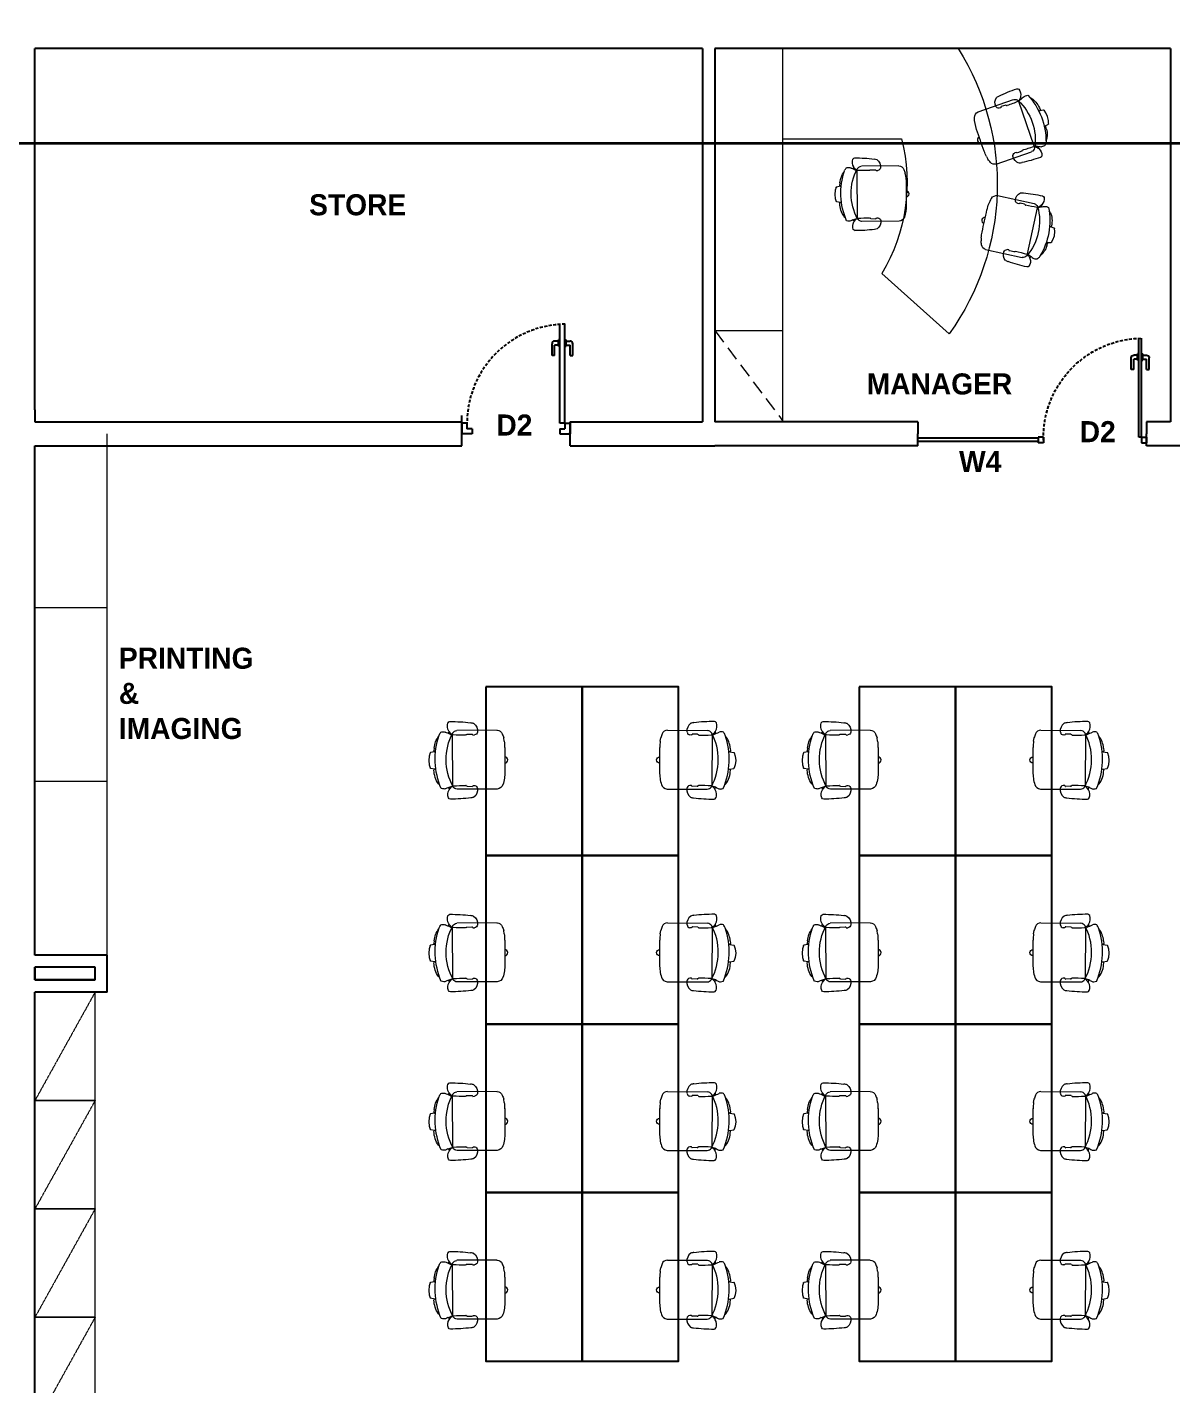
# Model space of a CAD drawing. Header units: inches. Extents: x 478327 to 492265, y -26791 to -22136.
# Drawn here: x 481524 to 481951, y -24707 to -24200 of the extents above; entities that cross this region are included whole.
import ezdxf

# ---------------------------------------------------------------- set-up
doc = ezdxf.new("R2010")
doc.units = ezdxf.units.IN
doc.header["$MEASUREMENT"] = 0
doc.linetypes.add('DASHED', pattern=[0.75, 0.5, -0.25])
doc.linetypes.add('HIDDEN2', pattern=[0.1875, 0.125, -0.0625])
for name, color, linetype in [('_new', 212, 'Continuous'), ('C-RD-TEXT-TITLE', 4, 'Continuous'), ('GLAZING', 4, 'Continuous'), ('I-DOORS', 104, 'Continuous'), ('I-FURN', 1, 'Continuous'), ('I-WALL-IN', 3, 'Continuous')]:
    doc.layers.add(name, color=color, linetype=linetype)
doc.layers.add('A-furniture', color=8, linetype='Continuous', lineweight=9)
doc.layers.add('I-ANNO-TEXT', color=7, linetype='Continuous', lineweight=18)
doc.styles.add('MICRO', font='')
doc.styles.get('MICRO').set_extended_font_data('MicrogrammaSSi', bold=True)

# ---------------------------------------------------------------- blocks, each defined once
blk = doc.blocks.new('A$C6A0E07C9')
at = {"layer": 'A-furniture'}
for p, q in [((-0.214, 0.272), (0.118, 0.288)), ((-0.012, 0.242), (-0.025, 0.242)), ((-0.011, 0.243), (-0.012, 0.242)), ((-0.008, 0.248), (-0.011, 0.243)), ((-0.011, 0.243), (-0.011, 0.243)), ((0.038, 0.251), (-0.003, 0.25)), ((0.042, 0.251), (0.045, 0.247)), ((0.045, 0.247), (0.046, 0.246)), ((0.046, 0.246), (0.048, 0.245)), ((0.048, 0.245), (0.048, 0.245)), ((0.159, 0.25), (0.179, -0.167)), ((-0.269, 0.177), (-0.266, 0.205)), ((0.315, 0.121), (0.306, 0.12)), ((0.313, 0.121), (0.347, 0.116)), ((0.315, 0.152), (0.319, 0.129)), ((0.351, 0.113), (0.36, 0.088)), ((-0.291, 0.02), (-0.289, 0.029)), ((-0.288, 0.01), (-0.291, 0.02)), ((-0.289, 0.029), (-0.284, 0.038)), ((-0.282, 0.002), (-0.288, 0.01)), ((-0.284, 0.038), (-0.276, 0.044)), ((-0.274, -0.003), (-0.282, 0.002)), ((-0.276, 0.044), (-0.267, 0.046)), ((0.364, 0.015), (0.358, -0.011)), ((0.36, 0.088), (0.366, 0.051)), ((0.366, 0.051), (0.364, 0.015)), ((-0.264, -0.004), (-0.274, -0.003)), ((0.311, -0.022), (0.322, -0.023)), ((0.32, -0.023), (0.355, -0.015)), ((0.355, -0.015), (0.356, -0.013)), ((0.356, -0.013), (0.358, -0.011)), ((-0.189, -0.217), (0.143, -0.2)), ((0.009, -0.176), (-0.004, -0.177)), ((0.009, -0.176), (0.009, -0.176)), ((0.01, -0.176), (0.009, -0.176)), ((0.013, -0.182), (0.01, -0.176)), ((0.059, -0.18), (0.018, -0.183)), ((0.063, -0.179), (0.066, -0.175)), ((0.066, -0.175), (0.067, -0.174)), ((0.067, -0.174), (0.069, -0.173)), ((0.069, -0.173), (0.069, -0.173)), ((0.296, -0.147), (0.284, -0.159))]:
    blk.add_line(p, q, dxfattribs=at)
for centre, radius, start, end in [((0.027, 0.278), 0.0792, 129.4999, 189.1152), ((0.007, 0.283), 0.0635, 94.0792, 117.5938), ((0.224, -0.892), 1.257, 92.3594, 100.1757), ((0.172, 0.345), 0.0192, 28.1256, 89.2436), ((0.121, 0.323), 0.0749, 330.3794, 24.513), ((0.594, -0.035), 0.893, 162.1203, 164.4323), ((-0.21, 0.223), 0.0487, 94.526, 161.0109), ((-0.022, 0.271), 0.0292, 192.0047, 264.4409), ((-0.004, 0.244), 0.00623, 84.8455, 131.3174), ((0.037, 0.241), 0.0101, 64.5281, 88.6391), ((0.001, 1.553), 1.309, 272.0899, 276.676), ((0.117, 0.241), 0.0463, 34.0902, 88.4441), ((0.149, 0.274), 0.0211, 279.8693, 313.3434), ((-0.249, 0.025), 0.471, 334.5973, 30.9732), ((0.17, 0.245), 0.0129, 130.1366, 158.0173), ((0.187, 0.181), 0.0779, 100.0525, 108.2672), ((0.108, 0.326), 0.0879, 309.6726, 333.0223), ((-1.125, 2.793), 2.849, 297.1157, 298.0695), ((-0.92, -0.013), 1.143, 14.0931, 15.0056), ((0.234, 0.223), 0.0597, 72.5282, 107.7011), ((0.195, 0.222), 0.0806, 25.5198, 45.5387), ((-0.301, 0.026), 0.614, 339.6108, 22.0467), ((0.128, 0.125), 0.189, 8.0925, 40.8276), ((0.182, 0.142), 0.452, 175.5289, 182.0991), ((72.219, 3.627), 72.574, 182.76527, 182.92488), ((0.31, 0.129), 0.0088, 301.088, 3.1667), ((0.347, 0.111), 0.00513, 22.8184, 91.0076), ((0.081, -0.062), 0.341, 182.481, 200.7553), ((0.116, -0.038), 0.211, 328.6962, 1.8079), ((0.318, -0.031), 0.00903, 2.1237, 63.3709), ((-0.186, -0.16), 0.0572, 202.8821, 266.1169), ((0.052, -0.207), 0.0792, 176.5782, 236.1936), ((0.002, -0.206), 0.0292, 101.2525, 173.6887), ((0.017, -0.177), 0.00623, 234.376, 280.848), ((0.058, -0.17), 0.0101, 277.0543, 301.1654), ((0.152, -1.479), 1.309, 89.0174, 93.6036), ((0.138, -0.155), 0.0449, 276.7939, 330.1521), ((0.172, -0.191), 0.0211, 52.3501, 85.8241), ((0.197, -0.155), 0.0211, 212.6602, 229.0352), ((0.163, -0.292), 0.122, 63.0548, 80.6357), ((0.136, -0.248), 0.0879, 32.6712, 56.0209), ((-0.92, -0.013), 1.143, 350.6964, 351.6126), ((0.149, -0.244), 0.0749, 341.1805, 35.314), ((0.324, 0.055), 0.26, 246.1539, 250.8174), ((0.249, -0.153), 0.0392, 254.2998, 275.9911), ((0.254, -0.14), 0.0518, 269.3553, 293.3788), ((0.031, -0.214), 0.0635, 248.0997, 271.6142), ((0.131, 0.976), 1.257, 265.5178, 273.334), ((0.202, -0.26), 0.0192, 276.4498, 337.5679)]:
    blk.add_arc(centre, radius, start, end, dxfattribs=at)
blk = doc.blocks.new('*U149')
at = {"layer": 'A-furniture'}
for p, q in [((2.5, -0.6), (2.5, 0)), ((3.3, -0.6), (0, -0.6)), ((0.8, -0.6), (0.8, -1.65)), ((1.992, -1.476), (2.525, -2.072))]:
    blk.add_line(p, q, dxfattribs=at)
at = {"layer": 'A-furniture', "linetype": 'HIDDEN2'}
blk.add_line((2.5, 0), (3.3, -0.6), dxfattribs=at)
at = {"layer": 'A-furniture'}
for centre, radius, start, end in [((1.189, -0.145), 1.554, 255.5214, 301.111), ((1.204, -0.234), 2.264, 237.868, 305.7215)]:
    blk.add_arc(centre, radius, start, end, dxfattribs=at)
for p, rotation in [((1.323, -1.428), 86.85652716130764), ((0.691, -2.585), 248.0226334994808), ((1.546, -2.651), 279.5773348211345)]:
    blk.add_blockref('A$C6A0E07C9', p, dxfattribs=dict(at, rotation=rotation))
blk = doc.blocks.new('glass doors- 900')
for p, q in [((387081, -15046), (387081, -14225)), ((387102, -15046), (387102, -14226)), ((387017, -14483), (387017, -14387)), ((387070, -14366), (387038, -14366)), ((387038, -14483), (387038, -14398)), ((387070, -14398), (387038, -14398)), ((387081, -14355), (387070, -14355)), ((387070, -14408), (387070, -14355)), ((387081, -14408), (387070, -14408)), ((387102, -14355), (387113, -14355)), ((387102, -14408), (387113, -14408)), ((387113, -14408), (387113, -14355)), ((387113, -14366), (387145, -14366)), ((387113, -14398), (387145, -14398)), ((387145, -14483), (387145, -14398)), ((387167, -14483), (387167, -14387)), ((387038, -14483), (387017, -14483)), ((387145, -14483), (387167, -14483)), ((387038, -15046), (387038, -15093)), ((387081, -15046), (387038, -15046)), ((387081, -15093), (387038, -15093)), ((387081, -15046), (387081, -15093)), ((387081, -15046), (387081, -15093)), ((387081, -15046), (387102, -15046)), ((387895, -15046), (387895, -15093)), ((387895, -15046), (387895, -15093)), ((387895, -15046), (387895, -15046)), ((387895, -15046), (387938, -15046)), ((387895, -15093), (387938, -15093)), ((387938, -15046), (387938, -15093))]:
    blk.add_line(p, q)
at = {"linetype": 'DASHED', "ltscale": 50}
blk.add_arc((387070, -15050), 825, 358.6028, 89.255, dxfattribs=at)
for centre, start, end in [((387038, -14387), 90, 180), ((387145, -14387), 0, 90)]:
    blk.add_arc(centre, 21.4, start, end)
blk = doc.blocks.new('door 1')
for p, q in [((86, 0), (0, 0)), ((0, -90), (0, 0)), ((86, -43), (86, 0)), ((814, 0), (900, 0)), ((814, -43), (814, 0)), ((900, -90), (900, 0)), ((43, -90), (0, -90)), ((86, -43), (43, -43)), ((43, -90), (43, -43)), ((43, -90), (43, -43)), ((43, -90), (43, -911)), ((43, -90), (86, -90)), ((86, -90), (86, -909)), ((814, -43), (857, -43)), ((857, -90), (857, -43)), ((857, -90), (857, -43)), ((857, -90), (900, -90)), ((857, -90), (857, -90)), ((-21, -652), (-21, -749)), ((0, -652), (-21, -652)), ((0, -652), (0, -738)), ((129, -652), (129, -738)), ((129, -652), (150, -652)), ((150, -652), (150, -749)), ((32, -738), (0, -738)), ((32, -770), (0, -770)), ((32, -727), (32, -781)), ((43, -727), (32, -727)), ((43, -781), (32, -781)), ((86, -727), (96, -727)), ((86, -781), (96, -781)), ((96, -727), (96, -781)), ((96, -738), (129, -738)), ((96, -770), (129, -770))]:
    blk.add_line(p, q)
at = {"linetype": 'DASHED', "ltscale": 50}
blk.add_arc((32, -86), 825, 270.745, 1.3972, dxfattribs=at)
for centre, start, end in [((0, -749), 180, 270), ((129, -749), 270, 0)]:
    blk.add_arc(centre, 21.4, start, end)
blk = doc.blocks.new('pivot door')
blk.add_line((-188253, -329835), (-188265, -329835))
at = {"layer": 'I-DOORS', "rotation": 180}
blk.add_blockref('door 1', (-188253, -329835), dxfattribs=at)

msp = doc.modelspace()

# ---------------------------------------------------------------- linework, layer by layer
at = {"layer": '_new', "elevation": 6.93}
for points in [[(481901.547, -24351.639), (481901.531, -24351.639)], [(481526.64, -24965.175), (481526.64, -24560.175)]]:
    msp.add_lwpolyline(points, dxfattribs=at)
at = {"layer": 'A-furniture', "linetype": 'HIDDEN2'}
for p, q in [((481549.14, -24560.175, 6.93), (481526.64, -24600.675, 6.93)), ((481549.14, -24600.675, 6.93), (481526.64, -24641.175, 6.93)), ((481549.14, -24641.175, 6.93), (481526.64, -24681.675, 6.93)), ((481549.14, -24681.675, 6.93), (481526.64, -24722.175, 6.93))]:
    msp.add_line(p, q, dxfattribs=at)
at = {"layer": 'A-furniture', "elevation": 6.93}
for points in [[(481553.64, -24546.411), (481553.64, -24351.639)], [(481553.64, -24416.563), (481526.64, -24416.563)], [(481553.64, -24481.487), (481526.64, -24481.487)]]:
    msp.add_lwpolyline(points, dxfattribs=at)
for points in [[(481526.64, -24600.675), (481549.14, -24600.675), (481549.14, -24560.175), (481526.64, -24560.175)], [(481526.64, -24641.175), (481549.14, -24641.175), (481549.14, -24600.675), (481526.64, -24600.675)], [(481526.64, -24681.675), (481549.14, -24681.675), (481549.14, -24641.175), (481526.64, -24641.175)], [(481526.64, -24722.175), (481549.14, -24722.175), (481549.14, -24681.675), (481526.64, -24681.675)]]:
    msp.add_lwpolyline(points, close=True, dxfattribs=at)
at = {"layer": 'C-RD-TEXT-TITLE', "ltscale": 0.5, "const_width": 1, "elevation": 6.93}
msp.add_lwpolyline([(482957.495, -24123.63), (482957.495, -24243.096), (478919.364, -24243.096), (478919.364, -24115.666)], dxfattribs=at)
at = {"layer": 'GLAZING', "elevation": 6.93}
for points in [[(481901.547, -24353.18), (481856.547, -24353.18)], [(481901.547, -24354.53), (481856.547, -24354.53)], [(481901.547, -24353.18), (481901.547, -24354.53)]]:
    msp.add_lwpolyline(points, dxfattribs=at)
at = {"layer": 'I-FURN', "elevation": 6.93}
for points in [[(481695.126, -24446.139), (481695.126, -24509.139), (481731.126, -24509.139), (481731.126, -24446.139)], [(481731.126, -24446.139), (481731.126, -24509.139), (481767.126, -24509.139), (481767.126, -24446.139)], [(481834.626, -24446.139), (481834.626, -24509.139), (481870.626, -24509.139), (481870.626, -24446.139)], [(481870.626, -24446.139), (481870.626, -24509.139), (481906.626, -24509.139), (481906.626, -24446.139)], [(481695.126, -24509.139), (481695.126, -24572.139), (481731.126, -24572.139), (481731.126, -24509.139)], [(481731.126, -24509.139), (481731.126, -24572.139), (481767.126, -24572.139), (481767.126, -24509.139)], [(481834.626, -24509.139), (481834.626, -24572.139), (481870.626, -24572.139), (481870.626, -24509.139)], [(481870.626, -24509.139), (481870.626, -24572.139), (481906.626, -24572.139), (481906.626, -24509.139)], [(481695.126, -24572.139), (481695.126, -24635.139), (481731.126, -24635.139), (481731.126, -24572.139)], [(481731.126, -24572.139), (481731.126, -24635.139), (481767.126, -24635.139), (481767.126, -24572.139)], [(481834.626, -24572.139), (481834.626, -24635.139), (481870.626, -24635.139), (481870.626, -24572.139)], [(481870.626, -24572.139), (481870.626, -24635.139), (481906.626, -24635.139), (481906.626, -24572.139)], [(481695.126, -24635.139), (481695.126, -24698.139), (481731.126, -24698.139), (481731.126, -24635.139)], [(481731.126, -24635.139), (481731.126, -24698.139), (481767.126, -24698.139), (481767.126, -24635.139)], [(481834.626, -24635.139), (481834.626, -24698.139), (481870.626, -24698.139), (481870.626, -24635.139)], [(481870.626, -24635.139), (481870.626, -24698.139), (481906.626, -24698.139), (481906.626, -24635.139)]]:
    msp.add_lwpolyline(points, close=True, dxfattribs=at)
at = {"layer": 'I-WALL-IN'}
for p, q in [((481776.126, -24207.639, 6.93), (481526.64, -24207.639, 6.93)), ((481950.926, -24207.639, 6.93), (481780.626, -24207.639, 6.93)), ((481950.926, -24207.639, 6.93), (481950.926, -24347.139, 6.93)), ((481526.64, -24342.639, 6.93), (481526.64, -24347.139, 6.93)), ((481686.126, -24351.639, 6.93), (481686.126, -24344.757, 6.93)), ((481526.64, -24347.139, 6.93), (481686.126, -24347.139, 6.93)), ((481726.626, -24347.139, 6.93), (481735.626, -24347.139, 6.93)), ((481726.626, -24351.639, 6.93), (481726.626, -24347.139, 6.93)), ((481735.626, -24347.139, 6.93), (481776.126, -24347.139, 6.93)), ((481856.547, -24347.139, 6.93), (481856.547, -24351.639, 6.93)), ((481942.047, -24347.139, 6.93), (481942.047, -24351.639, 6.93)), ((481686.126, -24356.139, 6.93), (481686.126, -24351.64, 6.93)), ((481726.626, -24356.139, 6.93), (481726.626, -24351.639, 6.93)), ((481856.547, -24356.139, 6.93), (481856.547, -24351.639, 6.93)), ((481942.047, -24356.139, 6.93), (481942.047, -24351.639, 6.93)), ((481526.64, -24356.139, 6.93), (481686.126, -24356.139, 6.93)), ((481726.626, -24356.139, 6.93), (481735.626, -24356.139, 6.93)), ((481735.626, -24356.139, 6.93), (481780.626, -24356.139, 6.93)), ((481553.64, -24546.411, 6.93), (481526.64, -24546.411, 6.93)), ((481553.64, -24560.175, 6.93), (481553.64, -24546.411, 6.93)), ((481549.14, -24550.911, 6.93), (481526.64, -24550.911, 6.93)), ((481549.14, -24555.675, 6.93), (481549.14, -24550.911, 6.93)), ((481549.14, -24555.675, 6.93), (481526.64, -24555.675, 6.93)), ((481553.64, -24560.175, 6.93), (481526.64, -24560.175, 6.93))]:
    msp.add_line(p, q, dxfattribs=at)
at = {"layer": 'I-WALL-IN', "elevation": 6.93}
for points in [[(481526.64, -24342.639), (481526.64, -24207.639)], [(481776.126, -24207.639), (481776.126, -24347.139)], [(481780.626, -24207.639), (481780.626, -24347.139)], [(481856.547, -24347.139), (481780.626, -24347.139)], [(481950.926, -24347.139), (481942.047, -24347.139)], [(481526.64, -24546.411), (481526.64, -24356.139)], [(481856.547, -24356.139), (481780.626, -24356.139)], [(481995.926, -24356.139), (481942.047, -24356.139)], [(481526.64, -24555.675), (481526.64, -24550.911)], [(481526.64, -24550.911), (481526.64, -24555.675)], [(481526.64, -24555.675), (481549.14, -24555.675)]]:
    msp.add_lwpolyline(points, dxfattribs=at)

# ---------------------------------------------------------------- block references
at = {"xscale": -42.20344992757769, "yscale": 42.20344992757769, "zscale": 42.20344992757769, "rotation": 90}
msp.add_blockref('*U149', (481780.807, -24207.639, 6.93), dxfattribs=at)
at = {"layer": 'A-furniture'}
for p, xscale, yscale, zscale, rotation in [((481690.344, -24475.07, 48.928), -44.99999999897784, 45, 45, 3.143472837721584), ((481771.907, -24475.07, 48.928), 44.99999999897928, 44.99999999897928, 44.99999999897928, 356.8565271622451), ((481829.844, -24475.07, 48.928), -44.99999999897784, 45, 45, 3.143472837721584), ((481911.407, -24475.07, 48.928), 44.99999999897928, 44.99999999897928, 44.99999999897928, 356.8565271622451), ((481690.344, -24547.07, 49.738), -44.99999999897784, 45, 45, 3.143472837721584), ((481771.907, -24547.07, 49.738), 44.99999999897928, 44.99999999897928, 44.99999999897928, 356.8565271622451), ((481829.844, -24547.07, 49.738), -44.99999999897784, 45, 45, 3.143472837721584), ((481911.407, -24547.07, 49.738), 44.99999999897928, 44.99999999897928, 44.99999999897928, 356.8565271622451), ((481690.344, -24610.07, 49.738), -44.99999999897784, 45, 45, 3.143472837721584), ((481771.907, -24610.07, 49.738), 44.99999999897928, 44.99999999897928, 44.99999999897928, 356.8565271622451), ((481829.844, -24610.07, 49.738), -44.99999999897784, 45, 45, 3.143472837721584), ((481911.407, -24610.07, 49.738), 44.99999999897928, 44.99999999897928, 44.99999999897928, 356.8565271622451), ((481690.344, -24673.07, 49.738), -44.99999999897784, 45, 45, 3.143472837721584), ((481771.907, -24673.07, 49.738), 44.99999999897928, 44.99999999897928, 44.99999999897928, 356.8565271622451), ((481829.844, -24673.07, 49.738), -44.99999999897784, 45, 45, 3.143472837721584), ((481911.407, -24673.07, 49.738), 44.99999999897928, 44.99999999897928, 44.99999999897928, 356.8565271622451)]:
    msp.add_blockref('A$C6A0E07C9', p, dxfattribs=dict(at, xscale=xscale, yscale=yscale, zscale=zscale, rotation=rotation))
at = {"layer": 'GLAZING', "xscale": -0.04500000025145709, "yscale": 0.04499999998952262, "zscale": 0.04499999999999744}
msp.add_blockref('glass doors- 900', (499358.757, -23675.781, 6.93), dxfattribs=at)
at = {"layer": 'I-DOORS', "xscale": 0.04500000025145709, "yscale": 0.04500000025145709, "zscale": 0.04500000025145709}
msp.add_blockref('pivot door', (490198.016, -9509.055, 6.93), dxfattribs=at)

# ---------------------------------------------------------------- texts
at = {"layer": 'I-ANNO-TEXT', "char_height": 7.875, "attachment_point": 1, "style": 'MICRO'}
for s, insert in [('{\\fBahnschrift Light|b1|i0|c0|p34;STORE}', (481629.087, -24262.088, 6.93)), ('{\\fBahnschrift Light|b1|i0|c0|p34;MANAGER }', (481837.432, -24329.026, 6.93)), ('{\\fBahnschrift Light|b1|i0|c0|p34;D2}', (481699.053, -24344.381, 6.93)), ('{\\fBahnschrift Light|b1|i0|c0|p34;D2}', (481917.031, -24346.862, 6.93)), ('{\\fBahnschrift Light|b1|i0|c0|p34;W4}', (481871.955, -24358.034, 6.93)), ('\\pxql;{\\fBahnschrift Light|b1|i0|c0|p34;PRINTING\\P&\\PIMAGING  }', (481557.991, -24431.506, 6.93))]:
    msp.add_mtext_dynamic_manual_height_columns(s, width=7.40993, gutter_width=1.5, heights=[0], dxfattribs=dict(at, insert=insert))

doc.saveas('drawing.dxf')
